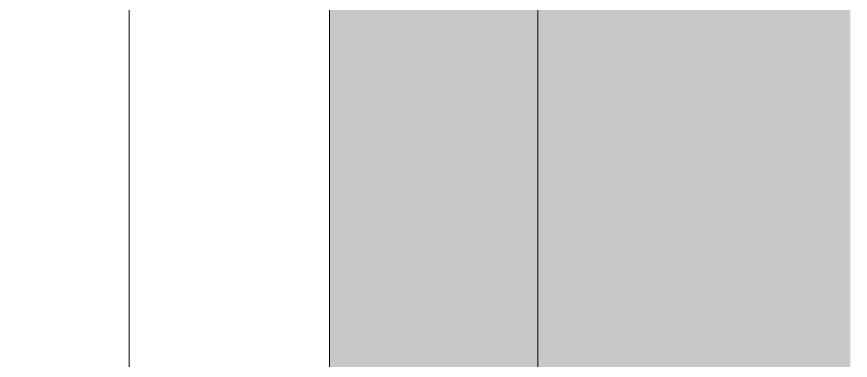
# Model space of a CAD drawing. Header units: millimetres. Extents: x 6676 to 14342, y 3639 to 5293.
# Drawn here: x 7697.014 to 7701.814, y 5212.499 to 5214.478 of the extents above; entities that cross this region are included whole.
import ezdxf

# ---------------------------------------------------------------- set-up
doc = ezdxf.new("R2010")
doc.units = ezdxf.units.MM
doc.layers.add('1 - bed panels', color=170, linetype='Continuous', lineweight=9)
doc.layers.add('1 - plaster', color=1, linetype='Continuous', lineweight=9)
doc.layers.add('A-dim-work', color=8, linetype='Continuous')

# ---------------------------------------------------------------- blocks, each defined once
blk = doc.blocks.new('bed2')
at = {"layer": '1 - bed panels', "true_color": 0x334acc}
h = blk.add_hatch(dxfattribs=at)
h.set_pattern_fill('DOTS', color=162, scale=0.1, angle=135, style=0)
h.set_pattern_definition([(135, (173.70163, -2444.183), (-0.168379802, -0.056126601), [0, -0.15875])])
h.paths.add_polyline_path([(-1.199, -10.0193), (0.0009, -10.0193), (0.001, 0), (-1.199, 0)])
h.paths.add_polyline_path([(0.0005, -48.0276), (-1.199, -48.0276), (-1.199, -102.9978), (0, -102.9978)])
at = {"layer": '1 - bed panels', "true_color": 0xc2c2c2}
h = blk.add_hatch(dxfattribs=at)
h.set_pattern_fill('LINE', color=9, scale=1.575, angle=-90)
h.set_pattern_definition([(270, (-7409.23, -5166.2064), (5.000625, -2e-15), [])])
edge = h.paths.add_edge_path()
edge.add_line((-205.0014, -102.9978), (-210.0002, -102.9978))
edge.add_line((-210.0002, -102.9978), (-210.5002, -0.7))
edge.add_line((-210.5002, -0.7), (-0.5, -0.7))
edge.add_line((-0.5, -0.7), (0, -102.9978))
edge.add_line((0, -102.9978), (-4.9989, -102.9978))
edge.add_line((-4.9989, -102.9978), (-4.9989, -87.4333))
edge.add_arc((-7.1998, -87.2042), 2.2128, 354.0588, 455.3939)
edge.add_line((-7.4078, -85.0013), (-161.4989, -85.0013))
edge.add_arc((-161.4989, -83.0013), 2, 270, 360)
edge.add_line((-159.4989, -83.0013), (-159.5078, -77.6438))
edge.add_arc((-162.5063, -77.8318), 3.0044, 3.5866, 70.4088)
edge.add_line((-161.4989, -75.0013), (-197.4989, -75.0013))
edge.add_arc((-197.4989, -77.0013), 2, 90, 180)
edge.add_line((-199.4989, -77.0013), (-199.4989, -83.0013))
edge.add_arc((-197.4989, -83.0013), 2, 180, 270)
edge.add_line((-197.4989, -85.0013), (-203.0013, -85.0013))
edge.add_arc((-203.0013, -87.0013), 2, 90, 180)
edge.add_line((-205.0013, -87.0013), (-205.0014, -102.9978))
at = {"layer": '1 - bed panels'}
blk.add_lwpolyline([(-1.199, -10.0193), (-1.199, 0), (0.001, 0), (0.0009, -10.0193)], dxfattribs=at)

msp = doc.modelspace()

# ---------------------------------------------------------------- hatches: boundary and pattern name
at = {"layer": '1 - plaster', "true_color": 0xe0a352}
h = msp.add_hatch(color=33, dxfattribs=at)
h.paths.add_polyline_path([(7700.0141, 5205.3414), (7701.8141, 5205.3414), (7701.8141, 5218.1606), (7700.0141, 5218.1606)])
h.paths.add_polyline_path([(7701.8141, 5169.333), (7700.0141, 5169.333), (7700.0141, 5113.3628), (7701.8141, 5113.3628)])

# ---------------------------------------------------------------- linework, layer by layer
at = {"layer": '1 - plaster'}
msp.add_lwpolyline([(7700.0141, 5205.3414), (7700.0141, 5218.1606)], dxfattribs=at)

# ---------------------------------------------------------------- block references
at = {"layer": 'A-dim-work'}
msp.add_blockref('bed2', (7700.0141, 5216.3606), dxfattribs=at)

doc.saveas('drawing.dxf')
